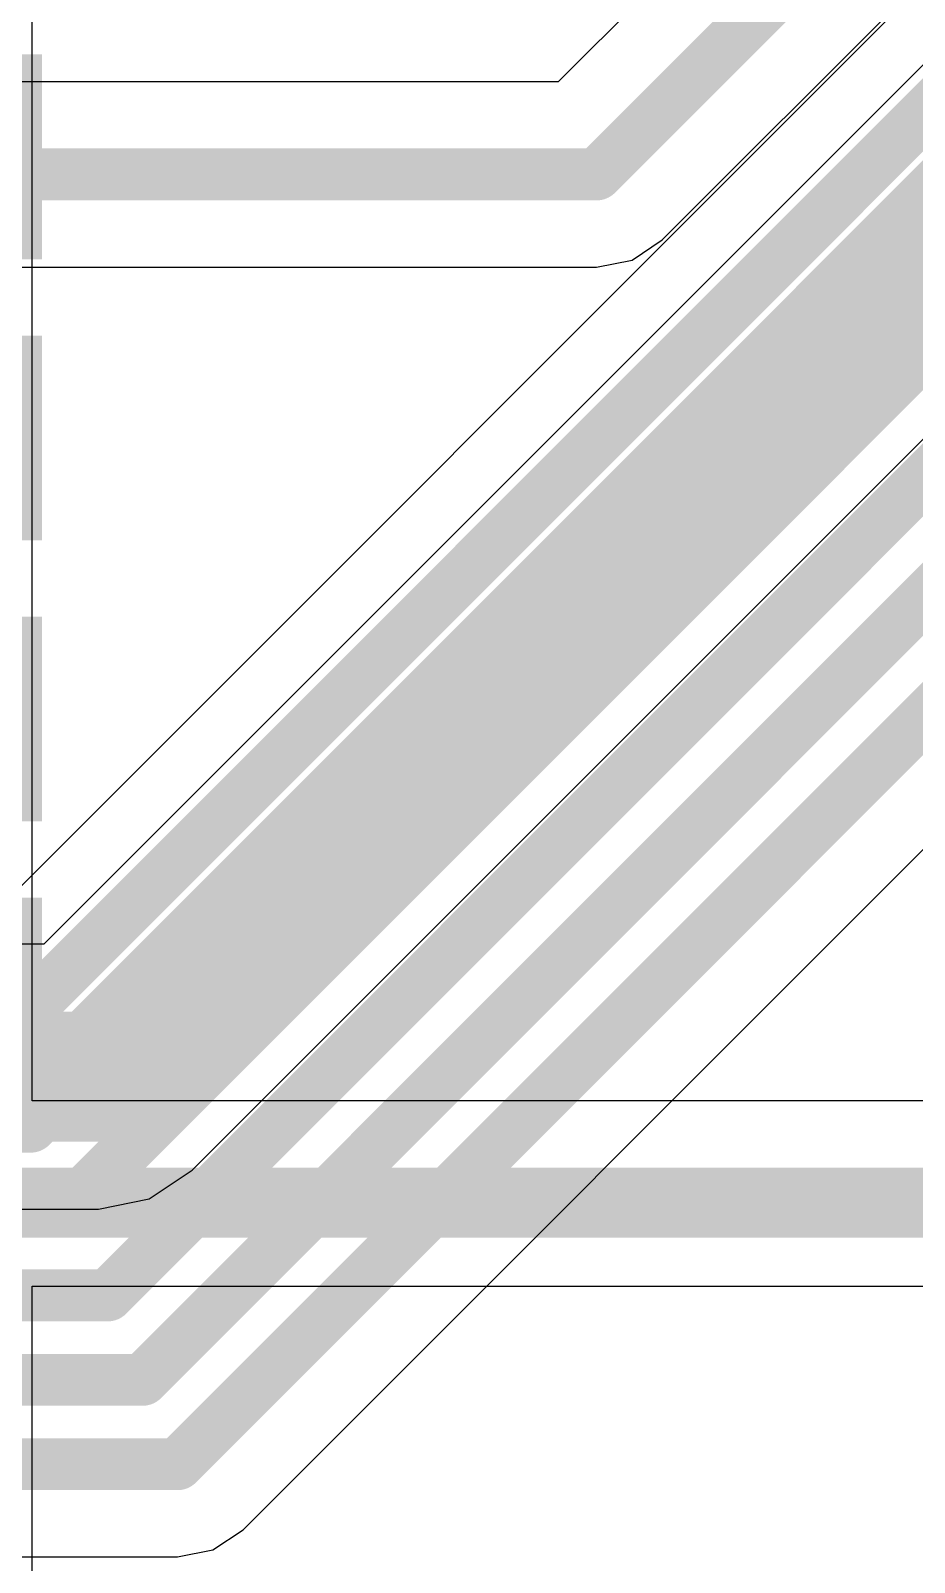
# Model space of a CAD drawing. Header units: inches. Extents: x 0 to 5271, y 0 to 5417.
# Drawn here: x 135.73 to 139.19, y 56.98 to 62.97 of the extents above; entities that cross this region are included whole.
import ezdxf

# ---------------------------------------------------------------- set-up
doc = ezdxf.new("R2010")
doc.units = ezdxf.units.IN
for name, color, linetype in [('Bottom Layer', 5, 'Continuous'), ('Bottom Solder', 6, 'Continuous'), ('L2_GND1', 16, 'Continuous'), ('L5_GND2', 156, 'Continuous'), ('L6_SIG2', 130, 'Continuous')]:
    doc.layers.add(name, color=color, linetype=linetype)

# ---------------------------------------------------------------- blocks, each defined once
blk = doc.blocks.new('TF_01A_B_532')
at = {"layer": 'Bottom Solder'}
for points in [[(-1.4553, -4.4492), (-0.6537, -4.4492), (-0.6537, -6.1508), (-1.4553, -6.1508)], [(-0.355, -4.4492), (0.4467, -4.4492), (0.4467, -6.1508), (-0.355, -6.1508)], [(0.7446, -4.4492), (1.5462, -4.4492), (1.5462, -6.1508), (0.7446, -6.1508)], [(1.8442, -4.4492), (2.6458, -4.4492), (2.6458, -6.1508), (1.8442, -6.1508)]]:
    blk.add_hatch(color=6, dxfattribs=at).paths.add_polyline_path(points)

msp = doc.modelspace()

# ---------------------------------------------------------------- linework, layer by layer
at = {"layer": 'Bottom Layer'}
msp.add_lwpolyline([(100.5332, 58.3486, 0.2032, 0.2032, 0), (139.569, 58.3486, 0.2032, 0.2032, 0)], format="xyseb", dxfattribs=at)
at = {"layer": 'L2_GND1'}
for p, q in [((135.7376, 58.7826), (135.7376, 64.0666)), ((141.0738, 58.7826), (135.7376, 58.7826)), ((135.7376, 52.8789), (135.7376, 58.0574)), ((135.7376, 58.0574), (141.224, 58.0574))]:
    msp.add_line(p, q, dxfattribs=at)
msp.add_lwpolyline([(115.4577, 58.42, 0.2032, 0.2032, 0), (141.224, 58.42, 0.2032, 0.2032, 0)], format="xyseb", dxfattribs=at)
at = {"layer": 'L5_GND2'}
for p, q in [((142.2118, 66.1403), (135.4558, 59.3844)), ((136.5634, 57.1042), (139.8948, 60.4356)), ((136.4457, 57.0256), (136.5634, 57.1042)), ((136.307, 56.998), (136.4457, 57.0256)), ((107.4346, 56.998), (136.307, 56.998)), ((136.307, 56.998), (136.307, 56.998))]:
    msp.add_line(p, q, dxfattribs=at)
for points in [[(135.606, 59.0218, 0.2032, 0.2032, 0), (142.5743, 65.9902, 0.2032, 0.2032, 0)], [(135.7325, 58.6814, 0.2032, 0.2032, 0), (142.9045, 65.8534, 0.2032, 0.2032, 0)], [(135.8693, 58.3512, 0.2032, 0.2032, 0), (143.2347, 65.7166, 0.2032, 0.2032, 0)], [(136.0335, 58.021, 0.2032, 0.2032, 0), (143.5649, 65.5524, 0.2032, 0.2032, 0)], [(136.1702, 57.6908, 0.2032, 0.2032, 0), (143.8951, 65.4157, 0.2032, 0.2032, 0)], [(136.307, 57.3606, 0.2032, 0.2032, 0), (144.2253, 65.2789, 0.2032, 0.2032, 0)], [(107.9825, 58.6814, 0.2032, 0.2032, 0), (135.7325, 58.6814, 0.2032, 0.2032, 0)], [(107.8458, 58.3512, 0.2032, 0.2032, 0), (135.8693, 58.3512, 0.2032, 0.2032, 0)], [(107.709, 58.021, 0.2032, 0.2032, 0), (136.0335, 58.021, 0.2032, 0.2032, 0)], [(107.5722, 57.6908, 0.2032, 0.2032, 0), (136.1702, 57.6908, 0.2032, 0.2032, 0)], [(107.4346, 57.3606, 0.2032, 0.2032, 0), (136.307, 57.3606, 0.2032, 0.2032, 0)]]:
    msp.add_lwpolyline(points, format="xyseb", dxfattribs=at)
for points in [[(135.6817, 58.6814, 0.1016, 0.1016, 1), (135.7833, 58.6814, 0.1016, 0.1016, 1)], [(135.6817, 58.6814, 0.1016, 0.1016, 1), (135.7833, 58.6814, 0.1016, 0.1016, 1)], [(135.8185, 58.3512, 0.1016, 0.1016, 1), (135.9201, 58.3512, 0.1016, 0.1016, 1)], [(135.8185, 58.3512, 0.1016, 0.1016, 1), (135.9201, 58.3512, 0.1016, 0.1016, 1)], [(135.9827, 58.021, 0.1016, 0.1016, 1), (136.0843, 58.021, 0.1016, 0.1016, 1)], [(135.9827, 58.021, 0.1016, 0.1016, 1), (136.0843, 58.021, 0.1016, 0.1016, 1)], [(136.1194, 57.6908, 0.1016, 0.1016, 1), (136.221, 57.6908, 0.1016, 0.1016, 1)], [(136.1194, 57.6908, 0.1016, 0.1016, 1), (136.221, 57.6908, 0.1016, 0.1016, 1)], [(136.2562, 57.3606, 0.1016, 0.1016, 1), (136.3578, 57.3606, 0.1016, 0.1016, 1)], [(136.2562, 57.3606, 0.1016, 0.1016, 1), (136.3578, 57.3606, 0.1016, 0.1016, 1)]]:
    msp.add_lwpolyline(points, format="xyseb", close=True, dxfattribs=at)
at = {"layer": 'L6_SIG2'}
for p, q in [((146.1369, 69.7485), (135.7835, 59.3952)), ((136.3643, 58.511), (147.0211, 69.1677)), ((138.2038, 62.1514), (144.3252, 68.2728)), ((139.6948, 64.668), (137.7972, 62.7704)), ((137.7972, 62.7704), (122.8083, 62.7704)), ((138.0861, 62.0728), (138.2038, 62.1514)), ((132.2426, 62.0452), (137.9474, 62.0452)), ((137.9474, 62.0452), (138.0861, 62.0728)), ((137.9474, 62.0452), (137.9474, 62.0452)), ((135.7835, 59.3952), (122.8794, 59.3952)), ((136.1963, 58.3987), (136.3643, 58.511)), ((135.9981, 58.3592), (136.1963, 58.3987)), ((122.2502, 58.3592), (135.9981, 58.3592))]:
    msp.add_line(p, q, dxfattribs=at)
for points in [[(135.9981, 58.8772, 0.508, 0.508, 0), (146.6548, 69.5339, 0.508, 0.508, 0)], [(137.9474, 62.4078, 0.2032, 0.2032, 0), (144.0688, 68.5292, 0.2032, 0.2032, 0)], [(122.8083, 62.4078, 0.2032, 0.2032, 0), (137.9474, 62.4078, 0.2032, 0.2032, 0)], [(122.2502, 58.8772, 0.508, 0.508, 0), (135.9981, 58.8772, 0.508, 0.508, 0)]]:
    msp.add_lwpolyline(points, format="xyseb", dxfattribs=at)
for points in [[(137.8966, 62.4078, 0.1016, 0.1016, 1), (137.9982, 62.4078, 0.1016, 0.1016, 1)], [(137.8966, 62.4078, 0.1016, 0.1016, 1), (137.9982, 62.4078, 0.1016, 0.1016, 1)], [(135.8711, 58.8772, 0.254, 0.254, 1), (136.1251, 58.8772, 0.254, 0.254, 1)], [(135.8711, 58.8772, 0.254, 0.254, 1), (136.1251, 58.8772, 0.254, 0.254, 1)]]:
    msp.add_lwpolyline(points, format="xyseb", close=True, dxfattribs=at)

# ---------------------------------------------------------------- block references
at = {"rotation": 270}
msp.add_blockref('TF_01A_B_532', (140.2262, 61.422), dxfattribs=at)

doc.saveas('drawing.dxf')
